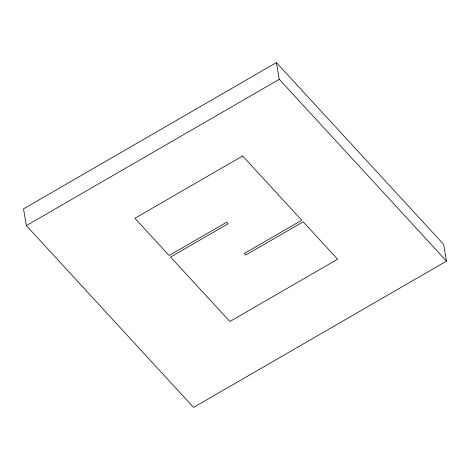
<?xml version="1.0" encoding="UTF-8"?>
<svg xmlns="http://www.w3.org/2000/svg" width="470" height="470" viewBox="0 0 470 470"><rect width="100%" height="100%" fill="white"/><g stroke="black" fill="none" stroke-linecap="round" stroke-linejoin="round"><path stroke-width="0.7" d="M276.413 62.586L23.5 208.88L26.361 225.618L193.587 407.414L446.5 261.12L443.639 244.382L276.413 62.586L279.274 79.318L446.5 261.12M26.361 225.618L279.274 79.318M242.62 155.975L134.908 218.28L169.141 255.498L226.663 222.228L228.085 223.773L170.569 257.043L229.871 321.515L337.583 259.211L303.179 221.805L245.734 255.04L244.306 253.489L301.752 220.26L242.62 155.975"/></g></svg>
